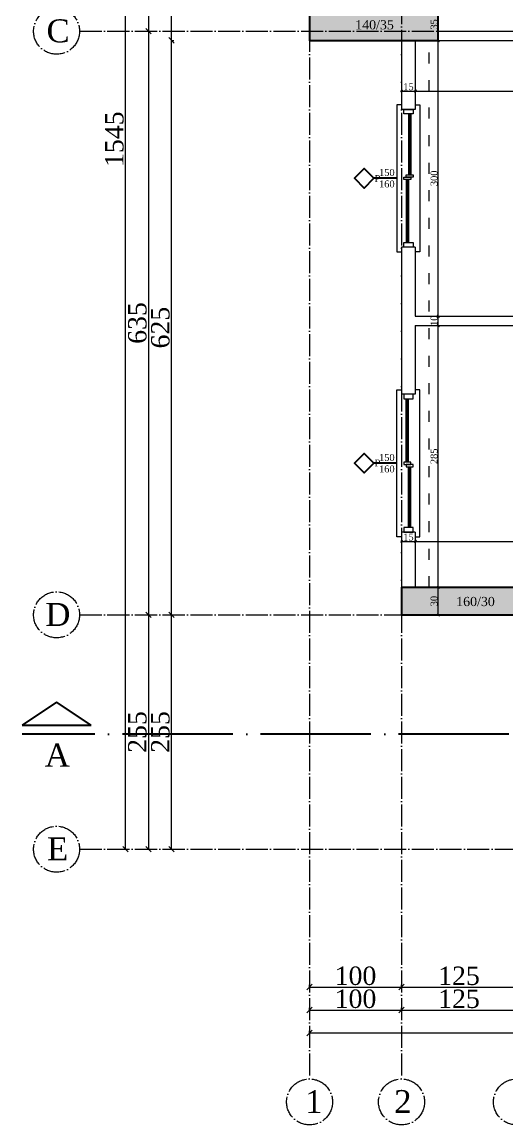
# Model space of a CAD drawing. Header units: metres. Extents: x -5196 to 34307, y 7076 to 19260.
# Drawn here: x 13505 to 14032, y 9526 to 10726 of the extents above; entities that cross this region are included whole.
import ezdxf

# ---------------------------------------------------------------- set-up
doc = ezdxf.new("R2010")
doc.units = ezdxf.units.M
doc.linetypes.add('ACAD_ISO03W100', pattern=[30, 12, -18])
doc.linetypes.add('ACAD_ISO04W100', pattern=[30, 24, -3, 0, -3])
doc.layers.add('YLZ-AKS', color=7, linetype='ACAD_ISO04W100', lineweight=5, true_color=0x2e2f36)
doc.layers.add('YLZ-TARAMA', color=7, linetype='Continuous', lineweight=5, true_color=0x686d6c)
for name, color, linetype, lineweight in [('YLZ-DUVAR', 151, 'Continuous', 20), ('YLZ-PENCERE', 231, 'Continuous', 5), ('YLZ-TEFRİŞ', 191, 'Continuous', 20), ('YLZ-ÖLÇÜ', 251, 'Continuous', 5)]:
    doc.layers.add(name, color=color, linetype=linetype, lineweight=lineweight)
for name, color, linetype in [('YLZ-Kesit Çizgisi', 10, 'Continuous'), ('YLZ-KOLON', 191, 'Continuous'), ('YLZ-YAZI', 113, 'Continuous')]:
    doc.layers.add(name, color=color, linetype=linetype)
doc.layers.add('YLZ-KİRİŞ', color=123, linetype='ACAD_ISO03W100', lineweight=5, transparency=0.5)
doc.styles.add('ARIAL', font='times.ttf')
doc.dimstyles.new('YLZ - Dış Ölçü', dxfattribs={"dimscale": 2, "dimtxt": 10, "dimasz": 3, "dimexe": 1.25, "dimexo": 1, "dimgap": 1, "dimtad": 1, "dimdec": 1, "dimrnd": 0.5, "dimtxsty": 'ARIAL', "dimblk": 'OBLIQUE', "dimcen": 1, "dimclrd": 250, "dimclre": 250, "dimclrt": 150, "dimadec": 0, "dimazin": 0, "dimtfac": 1, "dimtdec": 1, "dimtmove": 1, "dimatfit": 3, "dimldrblk": 'OBLIQUE', "dimfxl": 0, "dimarcsym": 0})
doc.dimstyles.new('YLZ - İç Ölçü', dxfattribs={"dimscale": 0.75, "dimtxt": 10, "dimasz": 3, "dimexe": 1.25, "dimexo": 1, "dimgap": 1, "dimtad": 1, "dimdec": 1, "dimrnd": 0.5, "dimtxsty": 'ARIAL', "dimblk": 'OBLIQUE', "dimcen": 1, "dimclrd": 256, "dimclre": 256, "dimclrt": 125, "dimadec": 0, "dimazin": 0, "dimtfac": 1, "dimtdec": 1, "dimtmove": 1, "dimatfit": 3, "dimldrblk": 'OBLIQUE', "dimfxl": 0, "dimarcsym": 0})

# ---------------------------------------------------------------- blocks, each defined once
blk = doc.blocks.new('_Oblique')
at = {"color": 0, "linetype": 'ByBlock', "lineweight": -2}
blk.add_line((-0.5, -0.5), (0.5, 0.5), dxfattribs=at)
blk = doc.blocks.new('*D6073')
at = {"layer": 'Defpoints', "color": 0, "transparency": 16777216}
for p in [(482015, 4516285.7), (482015, 4516155.7), (482015, 4516155.7)]:
    blk.add_point(p, dxfattribs=at)
at = {"layer": 'YLZ-ÖLÇÜ', "color": 250, "lineweight": -2, "transparency": 16777216}
for p, q in [((482015, 4516285.7), (482017.5, 4516285.7)), ((482015, 4516285.7), (482015, 4516155.7)), ((482015, 4516155.7), (482017.5, 4516155.7))]:
    blk.add_line(p, q, dxfattribs=at)
at = {"layer": 'YLZ-ÖLÇÜ', "color": 250, "lineweight": -2, "transparency": 16777216, "xscale": 6, "yscale": 6, "zscale": 6}
for p, rotation in [((482015, 4516285.7), 90), ((482015, 4516155.7), 270)]:
    blk.add_blockref('_Oblique', p, dxfattribs=dict(at, rotation=rotation))
at = {"layer": 'YLZ-ÖLÇÜ', "color": 150, "transparency": 16777216, "insert": (482002.9, 4516220.7), "char_height": 20, "attachment_point": 5, "rotation": 90, "style": 'ARIAL'}
blk.add_mtext('130', dxfattribs=at)
blk = doc.blocks.new('*D6074')
at = {"layer": 'Defpoints', "color": 0, "transparency": 16777216}
for p in [(482015, 4516155.7), (482015, 4515520.7), (482015, 4515520.7)]:
    blk.add_point(p, dxfattribs=at)
at = {"layer": 'YLZ-ÖLÇÜ', "color": 250, "lineweight": -2, "transparency": 16777216}
for p, q in [((482015, 4516155.7), (482017.5, 4516155.7)), ((482015, 4516155.7), (482015, 4515520.7)), ((482015, 4515520.7), (482017.5, 4515520.7))]:
    blk.add_line(p, q, dxfattribs=at)
at = {"layer": 'YLZ-ÖLÇÜ', "color": 250, "lineweight": -2, "transparency": 16777216, "xscale": 6, "yscale": 6, "zscale": 6}
for p, rotation in [((482015, 4516155.7), 90), ((482015, 4515520.7), 270)]:
    blk.add_blockref('_Oblique', p, dxfattribs=dict(at, rotation=rotation))
at = {"layer": 'YLZ-ÖLÇÜ', "color": 150, "transparency": 16777216, "insert": (482002.9, 4515838.2), "char_height": 20, "attachment_point": 5, "rotation": 90, "style": 'ARIAL'}
blk.add_mtext('635', dxfattribs=at)
blk = doc.blocks.new('*D6075')
at = {"layer": 'Defpoints', "color": 0, "transparency": 16777216}
for p in [(482015, 4515520.7), (482015, 4515265.7), (482015, 4515265.7)]:
    blk.add_point(p, dxfattribs=at)
at = {"layer": 'YLZ-ÖLÇÜ', "color": 250, "lineweight": -2, "transparency": 16777216}
for p, q in [((482015, 4515520.7), (482017.5, 4515520.7)), ((482015, 4515520.7), (482015, 4515265.7)), ((482015, 4515265.7), (482017.5, 4515265.7))]:
    blk.add_line(p, q, dxfattribs=at)
at = {"layer": 'YLZ-ÖLÇÜ', "color": 250, "lineweight": -2, "transparency": 16777216, "xscale": 6, "yscale": 6, "zscale": 6}
for p, rotation in [((482015, 4515520.7), 90), ((482015, 4515265.7), 270)]:
    blk.add_blockref('_Oblique', p, dxfattribs=dict(at, rotation=rotation))
at = {"layer": 'YLZ-ÖLÇÜ', "color": 150, "transparency": 16777216, "insert": (482002.9, 4515393.2), "char_height": 20, "attachment_point": 5, "rotation": 90, "style": 'ARIAL'}
blk.add_mtext('255', dxfattribs=at)
blk = doc.blocks.new('*D6076')
at = {"layer": 'Defpoints', "color": 0, "transparency": 16777216}
for p in [(482040, 4515520.7), (482040, 4515520.7), (482040, 4515265.7)]:
    blk.add_point(p, dxfattribs=at)
at = {"layer": 'YLZ-ÖLÇÜ', "color": 250, "lineweight": -2, "transparency": 16777216}
for p, q in [((482040, 4515520.7), (482042.5, 4515520.7)), ((482040, 4515265.7), (482040, 4515520.7)), ((482040, 4515265.7), (482042.5, 4515265.7))]:
    blk.add_line(p, q, dxfattribs=at)
at = {"layer": 'YLZ-ÖLÇÜ', "color": 250, "lineweight": -2, "transparency": 16777216, "xscale": 6, "yscale": 6, "zscale": 6}
for p, rotation in [((482040, 4515520.7), 90), ((482040, 4515265.7), 270)]:
    blk.add_blockref('_Oblique', p, dxfattribs=dict(at, rotation=rotation))
at = {"layer": 'YLZ-ÖLÇÜ', "color": 150, "transparency": 16777216, "insert": (482027.9, 4515393.2), "char_height": 20, "attachment_point": 5, "rotation": 90, "style": 'ARIAL'}
blk.add_mtext('255', dxfattribs=at)
blk = doc.blocks.new('*D6077')
at = {"layer": 'Defpoints', "color": 0, "transparency": 16777216}
for p in [(482040, 4516145.7), (482040, 4516145.7), (482040, 4515520.7)]:
    blk.add_point(p, dxfattribs=at)
at = {"layer": 'YLZ-ÖLÇÜ', "color": 250, "lineweight": -2, "transparency": 16777216}
for p, q in [((482040, 4516145.7), (482042.5, 4516145.7)), ((482040, 4515520.7), (482040, 4516145.7)), ((482040, 4515520.7), (482042.5, 4515520.7))]:
    blk.add_line(p, q, dxfattribs=at)
at = {"layer": 'YLZ-ÖLÇÜ', "color": 250, "lineweight": -2, "transparency": 16777216, "xscale": 6, "yscale": 6, "zscale": 6}
for p, rotation in [((482040, 4516145.7), 90), ((482040, 4515520.7), 270)]:
    blk.add_blockref('_Oblique', p, dxfattribs=dict(at, rotation=rotation))
at = {"layer": 'YLZ-ÖLÇÜ', "color": 150, "transparency": 16777216, "insert": (482027.9, 4515833.2), "char_height": 20, "attachment_point": 5, "rotation": 90, "style": 'ARIAL'}
blk.add_mtext('625', dxfattribs=at)
blk = doc.blocks.new('*D6087')
at = {"layer": 'Defpoints', "color": 0, "transparency": 16777216}
for p in [(482040, 4516810.7), (482040, 4516810.7), (482040, 4516145.7)]:
    blk.add_point(p, dxfattribs=at)
at = {"layer": 'YLZ-ÖLÇÜ', "color": 250, "lineweight": -2, "transparency": 16777216}
for p, q in [((482040, 4516810.7), (482042.5, 4516810.7)), ((482040, 4516145.7), (482040, 4516810.7)), ((482040, 4516145.7), (482042.5, 4516145.7))]:
    blk.add_line(p, q, dxfattribs=at)
at = {"layer": 'YLZ-ÖLÇÜ', "color": 250, "lineweight": -2, "transparency": 16777216, "xscale": 6, "yscale": 6, "zscale": 6}
for p, rotation in [((482040, 4516810.7), 90), ((482040, 4516145.7), 270)]:
    blk.add_blockref('_Oblique', p, dxfattribs=dict(at, rotation=rotation))
at = {"layer": 'YLZ-ÖLÇÜ', "color": 150, "transparency": 16777216, "insert": (482027.9, 4516478.2), "char_height": 20, "attachment_point": 5, "rotation": 90, "style": 'ARIAL'}
blk.add_mtext('665', dxfattribs=at)
blk = doc.blocks.new('*D6089')
at = {"layer": 'Defpoints', "color": 0, "transparency": 16777216}
for p in [(481990, 4516810.7), (481990, 4516810.7), (481990, 4515265.7)]:
    blk.add_point(p, dxfattribs=at)
at = {"layer": 'YLZ-ÖLÇÜ', "color": 250, "lineweight": -2, "transparency": 16777216}
for p, q in [((481990, 4516810.7), (481992.5, 4516810.7)), ((481990, 4515265.7), (481990, 4516810.7)), ((481990, 4515265.7), (481992.5, 4515265.7))]:
    blk.add_line(p, q, dxfattribs=at)
at = {"layer": 'YLZ-ÖLÇÜ', "color": 250, "lineweight": -2, "transparency": 16777216, "xscale": 6, "yscale": 6, "zscale": 6}
for p, rotation in [((481990, 4516810.7), 90), ((481990, 4515265.7), 270)]:
    blk.add_blockref('_Oblique', p, dxfattribs=dict(at, rotation=rotation))
at = {"layer": 'YLZ-ÖLÇÜ', "color": 150, "transparency": 16777216, "insert": (481977.9, 4516038.2), "char_height": 20, "attachment_point": 5, "rotation": 90, "style": 'ARIAL'}
blk.add_mtext('1545', dxfattribs=at)
blk = doc.blocks.new('*D6091')
at = {"layer": 'Defpoints', "color": 0, "transparency": 16777216}
for p in [(482190, 4515065.7), (483145, 4515065.7), (483145, 4515065.7)]:
    blk.add_point(p, dxfattribs=at)
at = {"layer": 'YLZ-ÖLÇÜ', "color": 250, "lineweight": -2, "transparency": 16777216}
for p, q in [((482190, 4515065.7), (482190, 4515068.2)), ((482190, 4515065.7), (483145, 4515065.7)), ((483145, 4515065.7), (483145, 4515068.2))]:
    blk.add_line(p, q, dxfattribs=at)
at = {"layer": 'YLZ-ÖLÇÜ', "color": 250, "lineweight": -2, "transparency": 16777216, "xscale": 6, "yscale": 6, "zscale": 6, "rotation": 180}
blk.add_blockref('_Oblique', (482190, 4515065.7), dxfattribs=at)
at = {"layer": 'YLZ-ÖLÇÜ', "color": 250, "lineweight": -2, "transparency": 16777216, "xscale": 6, "yscale": 6, "zscale": 6}
blk.add_blockref('_Oblique', (483145, 4515065.7), dxfattribs=at)
at = {"layer": 'YLZ-ÖLÇÜ', "color": 150, "transparency": 16777216, "insert": (482667.5, 4515077.9), "char_height": 20, "attachment_point": 5, "style": 'ARIAL'}
blk.add_mtext('955', dxfattribs=at)
blk = doc.blocks.new('*D6092')
at = {"layer": 'Defpoints', "color": 0, "transparency": 16777216}
for p in [(482190, 4515090.7), (482290, 4515090.7), (482290, 4515090.7)]:
    blk.add_point(p, dxfattribs=at)
at = {"layer": 'YLZ-ÖLÇÜ', "color": 250, "lineweight": -2, "transparency": 16777216}
for p, q in [((482190, 4515090.7), (482190, 4515093.2)), ((482190, 4515090.7), (482290, 4515090.7)), ((482290, 4515090.7), (482290, 4515093.2))]:
    blk.add_line(p, q, dxfattribs=at)
at = {"layer": 'YLZ-ÖLÇÜ', "color": 250, "lineweight": -2, "transparency": 16777216, "xscale": 6, "yscale": 6, "zscale": 6, "rotation": 180}
blk.add_blockref('_Oblique', (482190, 4515090.7), dxfattribs=at)
at = {"layer": 'YLZ-ÖLÇÜ', "color": 250, "lineweight": -2, "transparency": 16777216, "xscale": 6, "yscale": 6, "zscale": 6}
blk.add_blockref('_Oblique', (482290, 4515090.7), dxfattribs=at)
at = {"layer": 'YLZ-ÖLÇÜ', "color": 150, "transparency": 16777216, "insert": (482240, 4515102.8), "char_height": 20, "attachment_point": 5, "style": 'ARIAL'}
blk.add_mtext('100', dxfattribs=at)
blk = doc.blocks.new('*D6093')
at = {"layer": 'Defpoints', "color": 0, "transparency": 16777216}
for p in [(482290, 4515090.7), (482415, 4515090.7), (482415, 4515090.7)]:
    blk.add_point(p, dxfattribs=at)
at = {"layer": 'YLZ-ÖLÇÜ', "color": 250, "lineweight": -2, "transparency": 16777216}
for p, q in [((482290, 4515090.7), (482290, 4515093.2)), ((482290, 4515090.7), (482415, 4515090.7)), ((482415, 4515090.7), (482415, 4515093.2))]:
    blk.add_line(p, q, dxfattribs=at)
at = {"layer": 'YLZ-ÖLÇÜ', "color": 250, "lineweight": -2, "transparency": 16777216, "xscale": 6, "yscale": 6, "zscale": 6, "rotation": 180}
blk.add_blockref('_Oblique', (482290, 4515090.7), dxfattribs=at)
at = {"layer": 'YLZ-ÖLÇÜ', "color": 250, "lineweight": -2, "transparency": 16777216, "xscale": 6, "yscale": 6, "zscale": 6}
blk.add_blockref('_Oblique', (482415, 4515090.7), dxfattribs=at)
at = {"layer": 'YLZ-ÖLÇÜ', "color": 150, "transparency": 16777216, "insert": (482352.5, 4515102.8), "char_height": 20, "attachment_point": 5, "style": 'ARIAL'}
blk.add_mtext('125', dxfattribs=at)
blk = doc.blocks.new('*D6108')
at = {"layer": 'Defpoints', "color": 0, "transparency": 16777216}
for p in [(482190, 4515115.7), (482290, 4515115.7), (482290, 4515115.7)]:
    blk.add_point(p, dxfattribs=at)
at = {"layer": 'YLZ-ÖLÇÜ', "color": 250, "lineweight": -2, "transparency": 16777216}
for p, q in [((482190, 4515115.7), (482190, 4515118.2)), ((482190, 4515115.7), (482290, 4515115.7)), ((482290, 4515115.7), (482290, 4515118.2))]:
    blk.add_line(p, q, dxfattribs=at)
at = {"layer": 'YLZ-ÖLÇÜ', "color": 250, "lineweight": -2, "transparency": 16777216, "xscale": 6, "yscale": 6, "zscale": 6, "rotation": 180}
blk.add_blockref('_Oblique', (482190, 4515115.7), dxfattribs=at)
at = {"layer": 'YLZ-ÖLÇÜ', "color": 250, "lineweight": -2, "transparency": 16777216, "xscale": 6, "yscale": 6, "zscale": 6}
blk.add_blockref('_Oblique', (482290, 4515115.7), dxfattribs=at)
at = {"layer": 'YLZ-ÖLÇÜ', "color": 150, "transparency": 16777216, "insert": (482240, 4515127.8), "char_height": 20, "attachment_point": 5, "style": 'ARIAL'}
blk.add_mtext('100', dxfattribs=at)
blk = doc.blocks.new('*D6109')
at = {"layer": 'Defpoints', "color": 0, "transparency": 16777216}
for p in [(482290, 4515115.7), (482415, 4515115.7), (482415, 4515115.7)]:
    blk.add_point(p, dxfattribs=at)
at = {"layer": 'YLZ-ÖLÇÜ', "color": 250, "lineweight": -2, "transparency": 16777216}
for p, q in [((482290, 4515115.7), (482290, 4515118.2)), ((482290, 4515115.7), (482415, 4515115.7)), ((482415, 4515115.7), (482415, 4515118.2))]:
    blk.add_line(p, q, dxfattribs=at)
at = {"layer": 'YLZ-ÖLÇÜ', "color": 250, "lineweight": -2, "transparency": 16777216, "xscale": 6, "yscale": 6, "zscale": 6, "rotation": 180}
blk.add_blockref('_Oblique', (482290, 4515115.7), dxfattribs=at)
at = {"layer": 'YLZ-ÖLÇÜ', "color": 250, "lineweight": -2, "transparency": 16777216, "xscale": 6, "yscale": 6, "zscale": 6}
blk.add_blockref('_Oblique', (482415, 4515115.7), dxfattribs=at)
at = {"layer": 'YLZ-ÖLÇÜ', "color": 150, "transparency": 16777216, "insert": (482352.5, 4515127.8), "char_height": 20, "attachment_point": 5, "style": 'ARIAL'}
blk.add_mtext('125', dxfattribs=at)
blk = doc.blocks.new('ZK. Kolon Plan')
at = {"layer": 'YLZ-TARAMA'}
h = blk.add_hatch(dxfattribs=at)
h.set_pattern_fill('ANSI33', color=256, angle=-90)
h.paths.add_polyline_path([(475247.3, 4505187.7), (475217.3, 4505187.7), (475217.3, 4505127.7), (475247.3, 4505127.7)])
h.paths.add_polyline_path([(475702.3, 4505187.7), (475642.3, 4505187.7), (475642.3, 4505157.7), (475702.3, 4505157.7)])
h.paths.add_polyline_path([(476072.3, 4505187.7), (476042.3, 4505187.7), (476042.3, 4505162.7), (476042.3, 4505127.7), (476072.3, 4505127.7)])
h.paths.add_polyline_path([(475357.3, 4504557.7), (475217.3, 4504557.7), (475217.3, 4504522.7), (475357.3, 4504522.7)])
h.paths.add_polyline_path([(475697.3, 4504532.7), (475697.3, 4504560.2), (475657.3, 4504560.2), (475657.3, 4504522.7), (475657.3, 4504500.2), (475697.3, 4504500.2)])
h.paths.add_polyline_path([(476172.3, 4504552.7), (476032.3, 4504552.7), (476032.3, 4504517.7), (476172.3, 4504517.7)])
h.paths.add_polyline_path([(475477.3, 4503927.7), (475317.3, 4503927.7), (475317.3, 4503897.7), (475477.3, 4503897.7)])
h.paths.add_polyline_path([(475697.3, 4503937.7), (475657.3, 4503937.7), (475657.3, 4503887.7), (475697.3, 4503887.7)])
h.paths.add_polyline_path([(476172.3, 4503957.7), (476142.3, 4503957.7), (476142.3, 4503897.7), (476172.3, 4503897.7)])
h.paths.add_polyline_path([(475472.3, 4503702.7), (475442.3, 4503702.7), (475442.3, 4503642.7), (475472.3, 4503642.7), (475472.3, 4503672.7)])
h.paths.add_polyline_path([(475692.3, 4503702.7), (475662.3, 4503702.7), (475662.3, 4503642.7), (475692.3, 4503642.7)])
h.paths.add_polyline_path([(476172.3, 4503672.7), (476142.3, 4503672.7), (476112.3, 4503672.7), (476112.3, 4503642.7), (476172.3, 4503642.7)])
at = {"layer": 'YLZ-KİRİŞ'}
for points in [[(475357.3, 4504522.7), (475657.3, 4504522.7), (475657.3, 4504552.7), (475357.3, 4504552.7)], [(475317.3, 4503927.7), (475347.3, 4503927.7), (475347.3, 4504522.7), (475317.3, 4504522.7)]]:
    blk.add_lwpolyline(points, close=True, dxfattribs=at)
at = {"layer": 'YLZ-KOLON'}
for points in [[(475357.3, 4504557.7), (475217.3, 4504557.7), (475217.3, 4504522.7), (475357.3, 4504522.7)], [(475477.3, 4503927.7), (475317.3, 4503927.7), (475317.3, 4503897.7), (475477.3, 4503897.7)]]:
    blk.add_lwpolyline(points, close=True, dxfattribs=at)
at = {"layer": 'YLZ-YAZI', "char_height": 10, "attachment_point": 1, "style": 'ARIAL'}
for s, insert in [('\\pi24.10626;140/35', (475242.9, 4504544.8)), ('\\pi23.88275;160/30', (475352.9, 4503917.3))]:
    blk.add_mtext_dynamic_manual_height_columns(s, width=86.525, gutter_width=12.5, heights=[18.5], dxfattribs=dict(at, insert=insert))
blk = doc.blocks.new('Aks')
at = {"layer": 'YLZ-AKS'}
for p, q in [((479095.8, 4514594.6), (479095.8, 4512399.6)), ((479195.8, 4514594.6), (479195.8, 4512399.6)), ((478845.8, 4513539.6), (480300.8, 4513539.6)), ((478845.8, 4512904.6), (480300.8, 4512904.6)), ((478845.8, 4512649.6), (480300.8, 4512649.6))]:
    blk.add_line(p, q, dxfattribs=at)
for centre in [(478820.8, 4513539.6), (478820.8, 4512904.6), (478820.8, 4512649.6), (479095.8, 4512374.6), (479195.8, 4512374.6), (479320.8, 4512374.6)]:
    blk.add_circle(centre, 25, dxfattribs=at)
at = {"layer": 'YLZ-Kesit Çizgisi', "linetype": 'ACAD_ISO04W100', "ltscale": 5}
blk.add_line((480363.3, 4512774.6), (478783.3, 4512774.6), dxfattribs=at)
blk.add_lwpolyline([(478858.3, 4512784.6), (478820.8, 4512809.6), (478783.3, 4512784.6), (478858.3, 4512784.6)], dxfattribs=at)
at = {"layer": 'YLZ-Kesit Çizgisi', "linetype": 'ACAD_ISO04W100', "ltscale": 5, "insert": (478808, 4512764.4), "char_height": 25, "attachment_point": 1, "style": 'ARIAL'}
blk.add_mtext_dynamic_manual_height_columns('A', width=209.742, gutter_width=12.5, heights=[104], dxfattribs=at)
at = {"layer": 'YLZ-YAZI', "char_height": 25, "attachment_point": 1, "style": 'ARIAL'}
for s, insert in [('\\pi4.75549;C', (478805.1, 4513552.5)), ('\\pi3.44871;D', (478805.1, 4512917.5)), ('\\pi5.28721;E', (478805.1, 4512662.5)), ('\\pi10.94691;1', (479080.1, 4512387.5)), ('\\pi7.69349;2', (479180.1, 4512387.5))]:
    blk.add_mtext_dynamic_manual_height_columns(s, width=31.519, gutter_width=12.5, heights=[8.55], dxfattribs=dict(at, insert=insert))
blk = doc.blocks.new('KP-1')
at = {"layer": 'YLZ-PENCERE'}
for p, q in [((470858.5, 4509174.6), (470858.5, 4509108.3)), ((470859.5, 4509174.6), (470859.5, 4509108.3)), ((470860, 4509174.6), (470860, 4509108.3)), ((470861, 4509174.6), (470861, 4509108.3)), ((470856, 4509103.3), (470856, 4509034.6)), ((470857, 4509103.3), (470857, 4509034.6)), ((470857.5, 4509103.3), (470857.5, 4509034.6)), ((470858.5, 4509103.3), (470858.5, 4509034.6)), ((470856, 4508795.8), (470856, 4508864.6)), ((470857, 4508795.8), (470857, 4508864.6)), ((470857.5, 4508795.8), (470857.5, 4508864.6)), ((470858.5, 4508795.8), (470858.5, 4508864.6)), ((470858.5, 4508724.6), (470858.5, 4508790.8)), ((470859.5, 4508724.6), (470859.5, 4508790.8)), ((470860, 4508724.6), (470860, 4508790.8)), ((470861, 4508724.6), (470861, 4508790.8))]:
    blk.add_line(p, q, dxfattribs=at)
for points in [[(470851, 4509184.6), (470846, 4509184.6), (470846, 4509024.6), (470851, 4509024.6)], [(470866, 4509184.6), (470871, 4509184.6), (470871, 4509024.6), (470866, 4509024.6)], [(470851, 4508714.6), (470846, 4508714.6), (470846, 4508874.6), (470851, 4508874.6)], [(470866, 4508714.6), (470871, 4508714.6), (470871, 4508874.6), (470866, 4508874.6)]]:
    blk.add_lwpolyline(points, dxfattribs=at)
for points in [[(470853.5, 4509179.6), (470863.5, 4509179.6), (470863.5, 4509174.6), (470853.5, 4509174.6)], [(470856, 4509108.3), (470863.5, 4509108.3), (470863.5, 4509105.8), (470856, 4509105.8)], [(470853.5, 4509105.8), (470861, 4509105.8), (470861, 4509103.3), (470853.5, 4509103.3)], [(470853.5, 4509034.6), (470863.5, 4509034.6), (470863.5, 4509029.6), (470853.5, 4509029.6)], [(470853.5, 4508864.6), (470863.5, 4508864.6), (470863.5, 4508869.6), (470853.5, 4508869.6)], [(470853.5, 4508793.3), (470861, 4508793.3), (470861, 4508795.8), (470853.5, 4508795.8)], [(470856, 4508790.8), (470863.5, 4508790.8), (470863.5, 4508793.3), (470856, 4508793.3)], [(470853.5, 4508719.6), (470863.5, 4508719.6), (470863.5, 4508724.6), (470853.5, 4508724.6)]]:
    blk.add_lwpolyline(points, close=True, dxfattribs=at)
at = {"layer": 'YLZ-YAZI'}
for p, q in [((470846, 4509104.6), (470821, 4509104.6)), ((470846, 4508794.6), (470821, 4508794.6))]:
    blk.add_line(p, q, dxfattribs=at)
for points in [[(470821, 4509104.6), (470810.4, 4509115.2), (470799.8, 4509104.6), (470810.4, 4509094)], [(470821, 4508794.6), (470810.4, 4508784), (470799.8, 4508794.6), (470810.4, 4508805.2)]]:
    blk.add_lwpolyline(points, close=True, dxfattribs=at)
at = {"layer": 'YLZ-YAZI', "char_height": 7.5, "style": 'ARIAL'}
for s, width, heights, insert, attachment_point in [('P', 35.57, [14.5], (470828, 4509100.6), 9), ('\\pi21.72107;150\\P160', 58.361, [27.4], (470804.8, 4509094.6), 7), ('P', 35.57, [14.5], (470828, 4508798.6), 3), ('\\pi21.72107;150\\P160', 58.361, [27.4], (470804.8, 4508804.6), 1)]:
    blk.add_mtext_dynamic_manual_height_columns(s, width=width, gutter_width=12.5, heights=heights, dxfattribs=dict(at, insert=insert, attachment_point=attachment_point))
blk = doc.blocks.new('*D6257')
at = {"layer": 'Defpoints', "color": 0, "transparency": 16777216}
for p in [(12237.1, 10651.3), (12252.1, 10651.3), (12252.1, 10651.3)]:
    blk.add_point(p, dxfattribs=at)
at = {"layer": 'YLZ-ÖLÇÜ', "color": 251, "lineweight": -2, "transparency": 16777216}
for p, q in [((12237.1, 10651.3), (12237.1, 10652.3)), ((12237.1, 10651.3), (12252.1, 10651.3)), ((12252.1, 10651.3), (12252.1, 10652.3))]:
    blk.add_line(p, q, dxfattribs=at)
at = {"layer": 'YLZ-ÖLÇÜ', "color": 251, "lineweight": -2, "transparency": 16777216, "xscale": 2.25, "yscale": 2.25, "zscale": 2.25, "rotation": 180}
blk.add_blockref('_Oblique', (12237.1, 10651.3), dxfattribs=at)
at = {"layer": 'YLZ-ÖLÇÜ', "color": 251, "lineweight": -2, "transparency": 16777216, "xscale": 2.25, "yscale": 2.25, "zscale": 2.25}
blk.add_blockref('_Oblique', (12252.1, 10651.3), dxfattribs=at)
at = {"layer": 'YLZ-ÖLÇÜ', "color": 125, "transparency": 16777216, "insert": (12244.6, 10655.9), "char_height": 7.5, "attachment_point": 5, "style": 'ARIAL'}
blk.add_mtext('15', dxfattribs=at)
blk = doc.blocks.new('*D6258')
at = {"layer": 'Defpoints', "color": 0, "transparency": 16777216}
for p in [(12252.1, 10651.3), (12602.1, 10651.3), (12602.1, 10651.3)]:
    blk.add_point(p, dxfattribs=at)
at = {"layer": 'YLZ-ÖLÇÜ', "color": 251, "lineweight": -2, "transparency": 16777216}
for p, q in [((12252.1, 10651.3), (12252.1, 10652.3)), ((12252.1, 10651.3), (12602.1, 10651.3)), ((12602.1, 10651.3), (12602.1, 10652.3))]:
    blk.add_line(p, q, dxfattribs=at)
at = {"layer": 'YLZ-ÖLÇÜ', "color": 251, "lineweight": -2, "transparency": 16777216, "xscale": 2.25, "yscale": 2.25, "zscale": 2.25, "rotation": 180}
blk.add_blockref('_Oblique', (12252.1, 10651.3), dxfattribs=at)
at = {"layer": 'YLZ-ÖLÇÜ', "color": 251, "lineweight": -2, "transparency": 16777216, "xscale": 2.25, "yscale": 2.25, "zscale": 2.25}
blk.add_blockref('_Oblique', (12602.1, 10651.3), dxfattribs=at)
at = {"layer": 'YLZ-ÖLÇÜ', "color": 125, "transparency": 16777216, "insert": (12427.1, 10655.9), "char_height": 7.5, "attachment_point": 5, "style": 'ARIAL'}
blk.add_mtext('350', dxfattribs=at)
blk = doc.blocks.new('*D6264')
at = {"layer": 'Defpoints', "color": 0, "transparency": 16777216}
for p in [(12237.1, 10161.3), (12252.1, 10161.3), (12252.1, 10161.3)]:
    blk.add_point(p, dxfattribs=at)
at = {"layer": 'YLZ-ÖLÇÜ', "color": 251, "lineweight": -2, "transparency": 16777216}
for p, q in [((12237.1, 10161.3), (12237.1, 10162.3)), ((12237.1, 10161.3), (12252.1, 10161.3)), ((12252.1, 10161.3), (12252.1, 10162.3))]:
    blk.add_line(p, q, dxfattribs=at)
at = {"layer": 'YLZ-ÖLÇÜ', "color": 251, "lineweight": -2, "transparency": 16777216, "xscale": 2.25, "yscale": 2.25, "zscale": 2.25, "rotation": 180}
blk.add_blockref('_Oblique', (12237.1, 10161.3), dxfattribs=at)
at = {"layer": 'YLZ-ÖLÇÜ', "color": 251, "lineweight": -2, "transparency": 16777216, "xscale": 2.25, "yscale": 2.25, "zscale": 2.25}
blk.add_blockref('_Oblique', (12252.1, 10161.3), dxfattribs=at)
at = {"layer": 'YLZ-ÖLÇÜ', "color": 125, "transparency": 16777216, "insert": (12244.6, 10165.9), "char_height": 7.5, "attachment_point": 5, "style": 'ARIAL'}
blk.add_mtext('15', dxfattribs=at)
blk = doc.blocks.new('*D6265')
at = {"layer": 'Defpoints', "color": 0, "transparency": 16777216}
for p in [(12252.1, 10161.3), (12602.1, 10161.3), (12602.1, 10161.3)]:
    blk.add_point(p, dxfattribs=at)
at = {"layer": 'YLZ-ÖLÇÜ', "color": 251, "lineweight": -2, "transparency": 16777216}
for p, q in [((12252.1, 10161.3), (12252.1, 10162.3)), ((12252.1, 10161.3), (12602.1, 10161.3)), ((12602.1, 10161.3), (12602.1, 10162.3))]:
    blk.add_line(p, q, dxfattribs=at)
at = {"layer": 'YLZ-ÖLÇÜ', "color": 251, "lineweight": -2, "transparency": 16777216, "xscale": 2.25, "yscale": 2.25, "zscale": 2.25, "rotation": 180}
blk.add_blockref('_Oblique', (12252.1, 10161.3), dxfattribs=at)
at = {"layer": 'YLZ-ÖLÇÜ', "color": 251, "lineweight": -2, "transparency": 16777216, "xscale": 2.25, "yscale": 2.25, "zscale": 2.25}
blk.add_blockref('_Oblique', (12602.1, 10161.3), dxfattribs=at)
at = {"layer": 'YLZ-ÖLÇÜ', "color": 125, "transparency": 16777216, "insert": (12427.1, 10165.9), "char_height": 7.5, "attachment_point": 5, "style": 'ARIAL'}
blk.add_mtext('350', dxfattribs=at)
blk = doc.blocks.new('*D6285')
at = {"layer": 'Defpoints', "color": 0, "transparency": 16777216}
for p in [(12277.1, 10111.3), (12277.1, 10111.3), (12277.1, 10081.3)]:
    blk.add_point(p, dxfattribs=at)
at = {"layer": 'YLZ-ÖLÇÜ', "color": 251, "lineweight": -2, "transparency": 16777216}
for p, q in [((12277.1, 10111.3), (12278, 10111.3)), ((12277.1, 10081.3), (12277.1, 10111.3)), ((12277.1, 10081.3), (12278, 10081.3))]:
    blk.add_line(p, q, dxfattribs=at)
at = {"layer": 'YLZ-ÖLÇÜ', "color": 251, "lineweight": -2, "transparency": 16777216, "xscale": 2.25, "yscale": 2.25, "zscale": 2.25}
for p, rotation in [((12277.1, 10111.3), 90), ((12277.1, 10081.3), 270)]:
    blk.add_blockref('_Oblique', p, dxfattribs=dict(at, rotation=rotation))
at = {"layer": 'YLZ-ÖLÇÜ', "color": 125, "transparency": 16777216, "insert": (12272.5, 10096.3), "char_height": 7.5, "attachment_point": 5, "rotation": 90, "style": 'ARIAL'}
blk.add_mtext('30', dxfattribs=at)
blk = doc.blocks.new('*D6286')
at = {"layer": 'Defpoints', "color": 0, "transparency": 16777216}
for p in [(12277.1, 10396.3), (12277.1, 10396.3), (12277.1, 10111.3)]:
    blk.add_point(p, dxfattribs=at)
at = {"layer": 'YLZ-ÖLÇÜ', "color": 251, "lineweight": -2, "transparency": 16777216}
for p, q in [((12277.1, 10396.3), (12278, 10396.3)), ((12277.1, 10111.3), (12277.1, 10396.3)), ((12277.1, 10111.3), (12278, 10111.3))]:
    blk.add_line(p, q, dxfattribs=at)
at = {"layer": 'YLZ-ÖLÇÜ', "color": 251, "lineweight": -2, "transparency": 16777216, "xscale": 2.25, "yscale": 2.25, "zscale": 2.25}
for p, rotation in [((12277.1, 10396.3), 90), ((12277.1, 10111.3), 270)]:
    blk.add_blockref('_Oblique', p, dxfattribs=dict(at, rotation=rotation))
at = {"layer": 'YLZ-ÖLÇÜ', "color": 125, "transparency": 16777216, "insert": (12272.5, 10253.8), "char_height": 7.5, "attachment_point": 5, "rotation": 90, "style": 'ARIAL'}
blk.add_mtext('285', dxfattribs=at)
blk = doc.blocks.new('*D6287')
at = {"layer": 'Defpoints', "color": 0, "transparency": 16777216}
for p in [(12277.1, 10406.3), (12277.1, 10406.3), (12277.1, 10396.3)]:
    blk.add_point(p, dxfattribs=at)
at = {"layer": 'YLZ-ÖLÇÜ', "color": 251, "lineweight": -2, "transparency": 16777216}
for p, q in [((12277.1, 10406.3), (12278, 10406.3)), ((12277.1, 10396.3), (12277.1, 10406.3)), ((12277.1, 10396.3), (12278, 10396.3))]:
    blk.add_line(p, q, dxfattribs=at)
at = {"layer": 'YLZ-ÖLÇÜ', "color": 251, "lineweight": -2, "transparency": 16777216, "xscale": 2.25, "yscale": 2.25, "zscale": 2.25}
for p, rotation in [((12277.1, 10406.3), 90), ((12277.1, 10396.3), 270)]:
    blk.add_blockref('_Oblique', p, dxfattribs=dict(at, rotation=rotation))
at = {"layer": 'YLZ-ÖLÇÜ', "color": 125, "transparency": 16777216, "insert": (12272.5, 10401.3), "char_height": 7.5, "attachment_point": 5, "rotation": 90, "style": 'ARIAL'}
blk.add_mtext('10', dxfattribs=at)
blk = doc.blocks.new('*D6288')
at = {"layer": 'Defpoints', "color": 0, "transparency": 16777216}
for p in [(12277.1, 10706.3), (12277.1, 10706.3), (12277.1, 10406.3)]:
    blk.add_point(p, dxfattribs=at)
at = {"layer": 'YLZ-ÖLÇÜ', "color": 251, "lineweight": -2, "transparency": 16777216}
for p, q in [((12277.1, 10706.3), (12278, 10706.3)), ((12277.1, 10406.3), (12277.1, 10706.3)), ((12277.1, 10406.3), (12278, 10406.3))]:
    blk.add_line(p, q, dxfattribs=at)
at = {"layer": 'YLZ-ÖLÇÜ', "color": 251, "lineweight": -2, "transparency": 16777216, "xscale": 2.25, "yscale": 2.25, "zscale": 2.25}
for p, rotation in [((12277.1, 10706.3), 90), ((12277.1, 10406.3), 270)]:
    blk.add_blockref('_Oblique', p, dxfattribs=dict(at, rotation=rotation))
at = {"layer": 'YLZ-ÖLÇÜ', "color": 125, "transparency": 16777216, "insert": (12272.5, 10556.3), "char_height": 7.5, "attachment_point": 5, "rotation": 90, "style": 'ARIAL'}
blk.add_mtext('300', dxfattribs=at)
blk = doc.blocks.new('*D6289')
at = {"layer": 'Defpoints', "color": 0, "transparency": 16777216}
for p in [(12277.1, 10741.3), (12277.1, 10741.3), (12277.1, 10706.3)]:
    blk.add_point(p, dxfattribs=at)
at = {"layer": 'YLZ-ÖLÇÜ', "color": 251, "lineweight": -2, "transparency": 16777216}
for p, q in [((12277.1, 10741.3), (12278, 10741.3)), ((12277.1, 10706.3), (12277.1, 10741.3)), ((12277.1, 10706.3), (12278, 10706.3))]:
    blk.add_line(p, q, dxfattribs=at)
at = {"layer": 'YLZ-ÖLÇÜ', "color": 251, "lineweight": -2, "transparency": 16777216, "xscale": 2.25, "yscale": 2.25, "zscale": 2.25}
for p, rotation in [((12277.1, 10741.3), 90), ((12277.1, 10706.3), 270)]:
    blk.add_blockref('_Oblique', p, dxfattribs=dict(at, rotation=rotation))
at = {"layer": 'YLZ-ÖLÇÜ', "color": 125, "transparency": 16777216, "insert": (12272.5, 10723.8), "char_height": 7.5, "attachment_point": 5, "rotation": 90, "style": 'ARIAL'}
blk.add_mtext('35', dxfattribs=at)
blk = doc.blocks.new('ZK. Dış Ölçü')
at = {"layer": 'YLZ-ÖLÇÜ'}
for p1, p2, picture, middle in [((481990.03, 4515265.65), (481990.03, 4516810.65), '*D6089', (481977.86, 4516038.15)), ((482040.03, 4515265.65), (482040.03, 4515520.65), '*D6076', (482027.86, 4515393.15)), ((482190.03, 4515115.65), (482290.03, 4515115.65), '*D6108', (482240.03, 4515127.83)), ((482190.03, 4515090.65), (482290.03, 4515090.65), '*D6092', (482240.03, 4515102.83)), ((482190.03, 4515065.65), (483145.03, 4515065.65), '*D6091', (482667.53, 4515077.86))]:
    dim = blk.add_aligned_dim(p1=p1, p2=p2, distance=0, dimstyle='YLZ - Dış Ölçü', dxfattribs=at)
    dim.commit()
    dim.dimension.update_dxf_attribs({"geometry": picture, "text_midpoint": middle})
for base, p1, p2, angle, picture, middle in [((482040.03, 4516810.65), (482040.03, 4516145.65), (482040.03, 4516810.65), 270, '*D6087', (482027.86, 4516478.15)), ((482015.03, 4516155.65), (482015.03, 4516285.65), (482015.03, 4516155.65), 90, '*D6073', (482002.86, 4516220.65)), ((482015.03, 4515520.65), (482015.03, 4516155.65), (482015.03, 4515520.65), 90, '*D6074', (482002.86, 4515838.15)), ((482040.03, 4516145.65), (482040.03, 4515520.65), (482040.03, 4516145.65), 270, '*D6077', (482027.86, 4515833.15)), ((482015.03, 4515265.65), (482015.03, 4515520.65), (482015.03, 4515265.65), 90, '*D6075', (482002.86, 4515393.15)), ((482415.03, 4515115.65), (482290.03, 4515115.65), (482415.03, 4515115.65), 180, '*D6109', (482352.53, 4515127.83)), ((482415.03, 4515090.65), (482290.03, 4515090.65), (482415.03, 4515090.65), 180, '*D6093', (482352.53, 4515102.83))]:
    dim = blk.add_linear_dim(base=base, p1=p1, p2=p2, angle=angle, dimstyle='YLZ - Dış Ölçü', dxfattribs=at)
    dim.commit()
    dim.dimension.update_dxf_attribs({"geometry": picture, "text_midpoint": middle})
blk = doc.blocks.new('Z.K. İç Ölçü')
at = {"layer": 'YLZ-ÖLÇÜ'}
for base, p1, p2, angle, picture, middle in [((12277.1, 10741.32), (12277.1, 10706.32), (12277.1, 10741.32), 270, '*D6289', (12272.53, 10723.82)), ((12277.1, 10706.32), (12277.1, 10406.32), (12277.1, 10706.32), 270, '*D6288', (12272.53, 10556.32)), ((12602.1, 10651.32), (12252.1, 10651.32), (12602.1, 10651.32), 180, '*D6258', (12427.1, 10655.89)), ((12277.1, 10396.32), (12277.1, 10111.32), (12277.1, 10396.32), 270, '*D6286', (12272.53, 10253.82)), ((12602.1, 10161.32), (12252.1, 10161.32), (12602.1, 10161.32), 180, '*D6265', (12427.1, 10165.89))]:
    dim = blk.add_linear_dim(base=base, p1=p1, p2=p2, angle=angle, dimstyle='YLZ - İç Ölçü', dxfattribs=at)
    dim.commit()
    dim.dimension.update_dxf_attribs({"geometry": picture, "text_midpoint": middle})
for p1, p2, picture, middle in [((12237.1, 10651.32), (12252.1, 10651.32), '*D6257', (12244.6, 10655.89)), ((12237.1, 10161.32), (12252.1, 10161.32), '*D6264', (12244.6, 10165.89)), ((12277.1, 10081.32), (12277.1, 10111.32), '*D6285', (12272.53, 10096.32))]:
    dim = blk.add_aligned_dim(p1=p1, p2=p2, distance=0, dimstyle='YLZ - İç Ölçü', dxfattribs=at)
    dim.commit()
    dim.dimension.update_dxf_attribs({"geometry": picture, "text_midpoint": middle})
dim = blk.add_linear_dim(base=(12277.1, 10406.32), p1=(12277.1, 10396.32), p2=(12277.1, 10406.32), angle=270, dimstyle='YLZ - İç Ölçü', dxfattribs=at)
dim.commit()
dim.dimension.update_dxf_attribs({"geometry": '*D6287', "text_midpoint": (12277.1, 10401.32), "dimtype": 128})

msp = doc.modelspace()

# ---------------------------------------------------------------- linework, layer by layer
at = {"layer": 'YLZ-DUVAR'}
for p, q in [((13957.1, 10716.32), (14257.1, 10716.32)), ((13917.1, 10706.32), (13917.1, 10631.32)), ((13932.1, 10706.32), (13932.1, 10631.32)), ((13957.1, 10706.32), (14257.1, 10706.32)), ((13932.1, 10631.32), (13917.1, 10631.32)), ((13932.1, 10481.32), (13917.1, 10481.32)), ((13917.1, 10481.32), (13917.1, 10321.32)), ((13932.1, 10481.32), (13932.1, 10406.32)), ((13932.1, 10406.32), (14282.1, 10406.32)), ((13932.1, 10396.32), (14282.1, 10396.32)), ((13932.1, 10396.32), (13932.1, 10321.32)), ((13932.1, 10321.32), (13917.1, 10321.32)), ((13932.1, 10171.32), (13917.1, 10171.32)), ((13917.1, 10171.32), (13917.1, 10111.32)), ((13932.1, 10171.32), (13932.1, 10111.32))]:
    msp.add_line(p, q, dxfattribs=at)

# ---------------------------------------------------------------- block references
msp.add_blockref('KP-1', (-456933.9, -4498548.27), dxfattribs=at)
at = {"layer": 'YLZ-TEFRİŞ'}
for name, p in [('Aks', (-465278.68, -4502823.23)), ('ZK. Kolon Plan', (-461400.23, -4493816.43))]:
    msp.add_blockref(name, p, dxfattribs=at)
at = {"layer": 'YLZ-ÖLÇÜ'}
for name, p in [('ZK. Dış Ölçü', (-468372.93, -4505439.33)), ('Z.K. İç Ölçü', (1680, 0))]:
    msp.add_blockref(name, p, dxfattribs=at)

doc.saveas('drawing.dxf')
